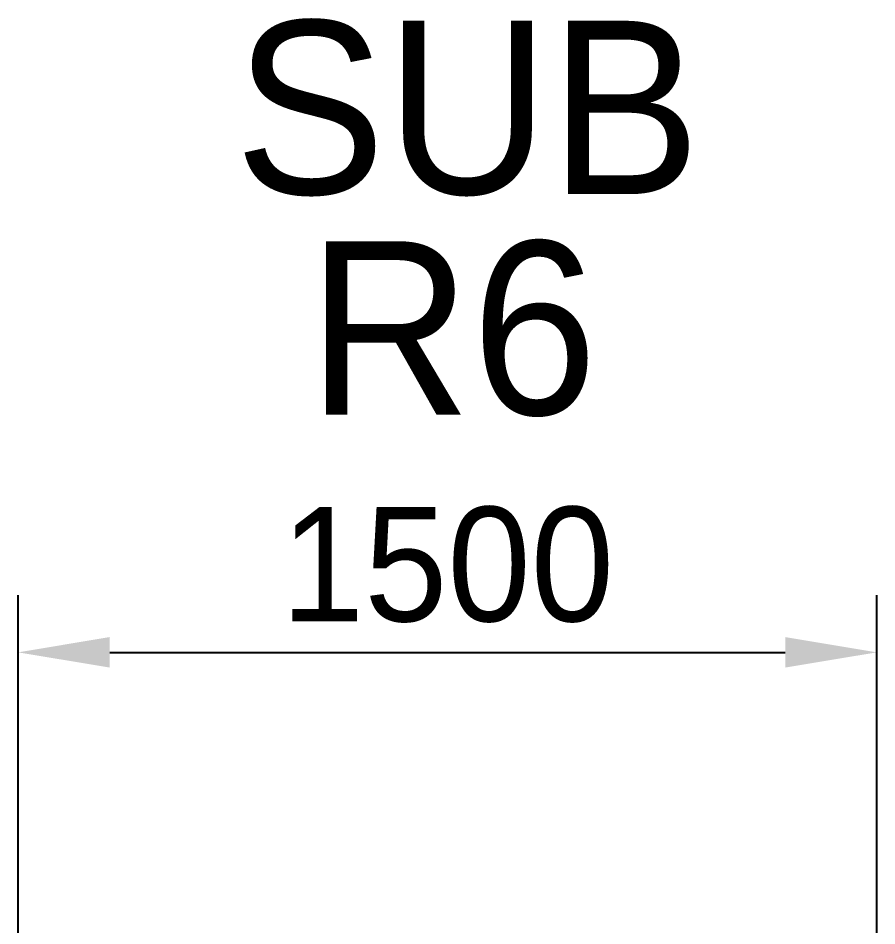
# Model space of a CAD drawing. Header units: inches. Extents: x 0 to 77285, y -118 to 40065.
# Drawn here: x 37373 to 38873, y 11305 to 12891 of the extents above; entities that cross this region are included whole.
import ezdxf
from ezdxf.enums import TextEntityAlignment as Align

# ---------------------------------------------------------------- set-up
doc = ezdxf.new("R2010")
doc.units = ezdxf.units.IN
doc.header["$LTSCALE"] = 5
doc.header["$MEASUREMENT"] = 0
doc.styles.add('SCI', font='')
doc.styles.get('SCI').set_extended_font_data('Gulim')
doc.dimstyles.new('SCH', dxfattribs={"dimtxt": 2.5, "dimasz": 2, "dimexe": 1.25, "dimexo": 0.625, "dimtad": 1, "dimdec": 8, "dimtxsty": 'SCI', "dimcen": 2.5, "dimclrd": 4, "dimclre": 4, "dimclrt": 7, "dimadec": 8, "dimazin": 2, "dimtfac": 1, "dimtdec": 8, "dimtmove": 0, "dimatfit": 3, "dimfxl": 1, "dimarcsym": 0})

# ---------------------------------------------------------------- blocks, each defined once
blk = doc.blocks.new('*D563')
at = {"color": 4, "lineweight": -2, "transparency": 16777216}
for p, q in [((37372.6, 10695.6), (37372.6, 11883.1)), ((38872.6, 10695.6), (38872.6, 11883.1)), ((37532.6, 11783.1), (38712.6, 11783.1))]:
    blk.add_line(p, q, dxfattribs=at)
at = {"color": 4, "transparency": 16777216}
for points in [[(37532.6, 11809.8), (37532.6, 11756.5), (37372.6, 11783.1)], [(38712.6, 11809.8), (38712.6, 11756.5), (38872.6, 11783.1)]]:
    blk.add_solid(points, dxfattribs=at)
at = {"layer": 'Defpoints', "color": 0, "transparency": 16777216}
for p in [(38872.6, 11783.1), (37372.6, 10645.6, 0), (38872.6, 10645.6, 0)]:
    blk.add_point(p, dxfattribs=at)
at = {"color": 7, "transparency": 16777216, "insert": (38122.6, 11935.9), "char_height": 200, "attachment_point": 5, "style": 'SCI'}
blk.add_mtext('1500', dxfattribs=at)

msp = doc.modelspace()

# ---------------------------------------------------------------- texts
at = {"color": 40, "style": 'SCI'}
for s, p in [('SUB', (37750.22993042, 12735.30680887)), ('R6', (37878.17763857, 12349.93363081))]:
    msp.add_text(s, height=302.884615385, dxfattribs=at).set_placement(p, align=Align.MIDDLE_LEFT)

# ---------------------------------------------------------------- dimensions: what is measured, and where the dimension line sits
dim = msp.add_linear_dim(base=(38872.6497808982, 11783.1277994918), p1=(37372.6497808982, 10645.6316073746, 0.000000007), p2=(38872.6497808982, 10645.6316073756, 0.000000007), dimstyle='SCH', override={"dimscale": 80})
dim.commit()
dim.dimension.update_dxf_attribs({"geometry": '*D563', "text_midpoint": (38122.6497808982, 11935.9240711296)})

doc.saveas('drawing.dxf')
